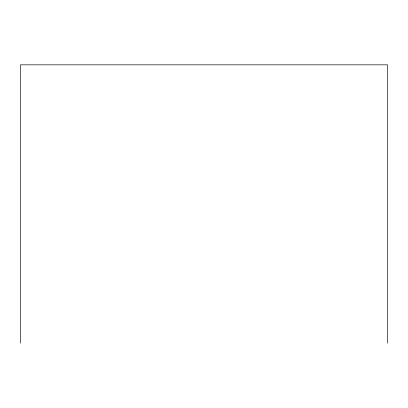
<?xml version="1.0" encoding="UTF-8"?>
<svg xmlns="http://www.w3.org/2000/svg" width="408" height="408" viewBox="0 0 408 408"><rect width="100%" height="100%" fill="white"/><g stroke="black" fill="none" stroke-linecap="round" stroke-linejoin="round"><path stroke-width="0.61" d="M387.6 343.164L387.6 64.836L20.4 64.836L20.4 343.164"/></g></svg>
